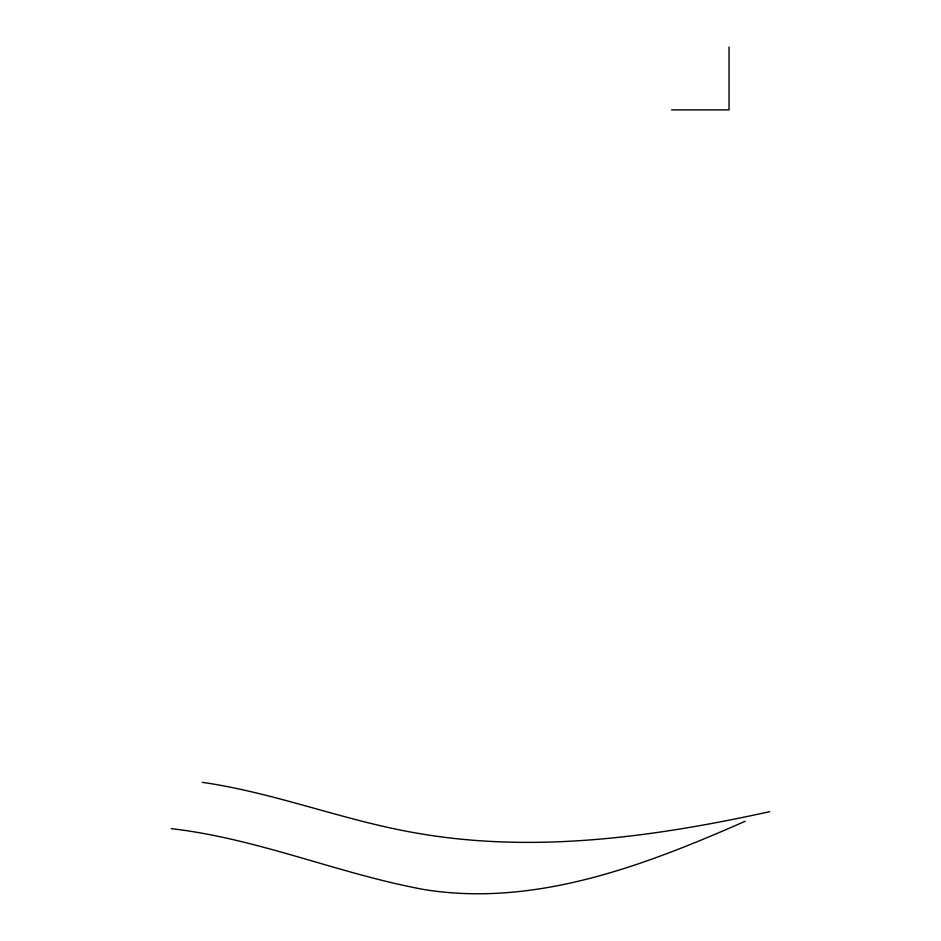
<?xml version="1.0" encoding="UTF-8"?>
<svg xmlns="http://www.w3.org/2000/svg" width="941" height="941" viewBox="0 0 941 941"><rect width="100%" height="100%" fill="white"/><g stroke="black" fill="none" stroke-linecap="round" stroke-linejoin="round"><path stroke-width="1.41" d="M745.178 821.281C645.114 865.214 535.747 907.371 424.497 889.61C338.972 873.989 258.081 838.572 171.262 828.668M769.738 811.66C654.842 836.878 535.194 853.605 418.133 833.361C345.088 821.117 275.748 792.898 202.362 782.359M671.592 109.885L729.04 109.885L729.04 47.05"/></g></svg>
